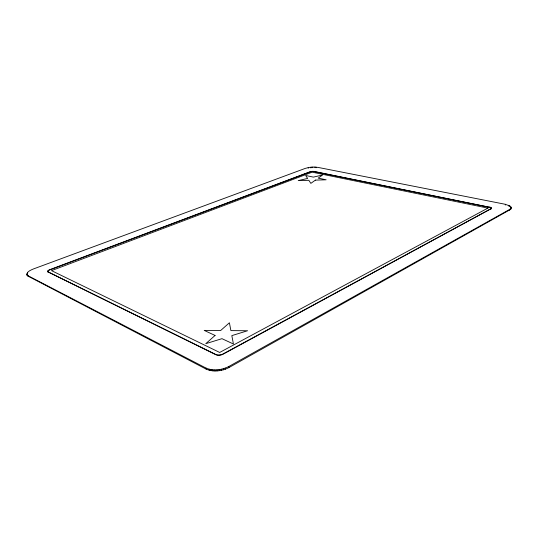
<?xml version="1.0" encoding="UTF-8"?>
<svg xmlns="http://www.w3.org/2000/svg" width="538" height="538" viewBox="0 0 538 538"><rect width="100%" height="100%" fill="white"/><g stroke="black" fill="none" stroke-linecap="round" stroke-linejoin="round"><path stroke-width="0.81" d="M490.999 208.939A3.625 1.19 0.5 0 0 489.748 207.298L314.118 171.44A2.865 0.827 -4.2 0 0 310.09 171.756L49.657 269.726A3.954 1.385 -11.6 0 0 48.09 271.919L215.92 354.757A4.983 2.482 -8.3 0 0 222.92 354.28L491.006 208.737A3.625 1.19 0.5 0 0 489.748 207.096M505.283 205.079L505.31 204.292L317.911 167.379L313.869 167.036L309.316 167.392L305.429 168.34L33.544 268.913C30.975 270.015 25.468 271.979 27.337 275.772L206.168 369.129C213.404 372.309 221.992 371.119 228.885 367.602L510.703 209.336L510.986 207.083L510.185 206.135L505.31 204.292M508.645 206.067L508.672 205.281M509.486 206.478L509.513 205.691M509.567 210.237L509.594 209.443L511.013 208.065L510.986 207.083M510.703 209.336L510.73 208.542M510.986 208.858L511.1 207.574M26.92 274.407L28.232 275.839L206.02 368.066C213.263 371.24 221.851 370.05 228.751 366.539L509.594 209.443M48.09 271.919L215.886 354.502A4.983 2.482 -8.3 0 0 222.893 354.024L491.006 208.737M48.131 272.127A3.954 1.385 -11.7 0 1 49.704 269.935L310.096 171.918A2.865 0.827 -4.2 0 1 312.087 171.521M313.526 171.521A2.865 0.827 -4.2 0 1 314.131 171.609L489.748 207.298M27.492 272.591L27.673 273.412M28.232 275.839L28.42 276.666M26.9 273.835L27.108 275.234M27.149 274.945L27.337 275.772M206.02 368.066L206.168 369.129M210.903 369.586L211.051 370.648M209.1 369.209L209.248 370.272M212.84 369.814L212.987 370.877M214.877 369.895L215.018 370.964M219.101 369.613L219.235 370.682M216.975 369.828L217.117 370.897M221.205 369.25L221.34 370.319M225.227 368.126L225.361 369.196M223.263 368.752L223.398 369.821M228.751 366.539L228.885 367.602M308.234 167.58L308.281 168.226M311.583 167.13L311.63 167.775M310.439 167.237L310.487 167.883M314.979 167.056L315.019 167.701M312.733 167.062L312.78 167.708M316.028 167.123L316.075 167.769M215.072 335.456L205.772 343.681L221.965 338.671L233.418 344.004L231.831 335.618L247.567 330.749L230.883 330.614L229.403 322.78L220.647 330.527L204.191 330.393L215.072 335.456M315.429 180.109L310.85 183.371L308.839 180.297L298.227 180.607L307.628 178.441L305.698 175.496L313.385 177.11L322.612 174.984L318.207 178.125L326.129 179.793L315.429 180.109M487.885 208.098L219.679 352.457L51.507 270.627L312.168 172.18L487.885 208.098"/></g></svg>
